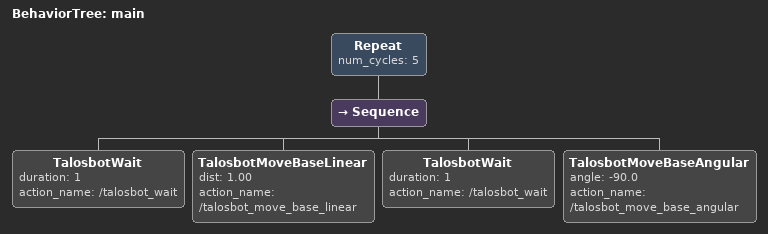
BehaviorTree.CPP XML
<?xml version="1.0" encoding="UTF-8"?>
<root BTCPP_format="4">
  <BehaviorTree ID="main">
    <Repeat num_cycles="5">
      <Sequence>
        <TalosbotWait duration="1"
                      action_name="/talosbot_wait"/>
        <TalosbotMoveBaseLinear dist="1.00"
                                action_name="/talosbot_move_base_linear"/>
        <TalosbotWait duration="1"
                      action_name="/talosbot_wait"/>
        <TalosbotMoveBaseAngular angle="-90.0"
                                 action_name="/talosbot_move_base_angular"/>
      </Sequence>
    </Repeat>
  </BehaviorTree>

</root>
